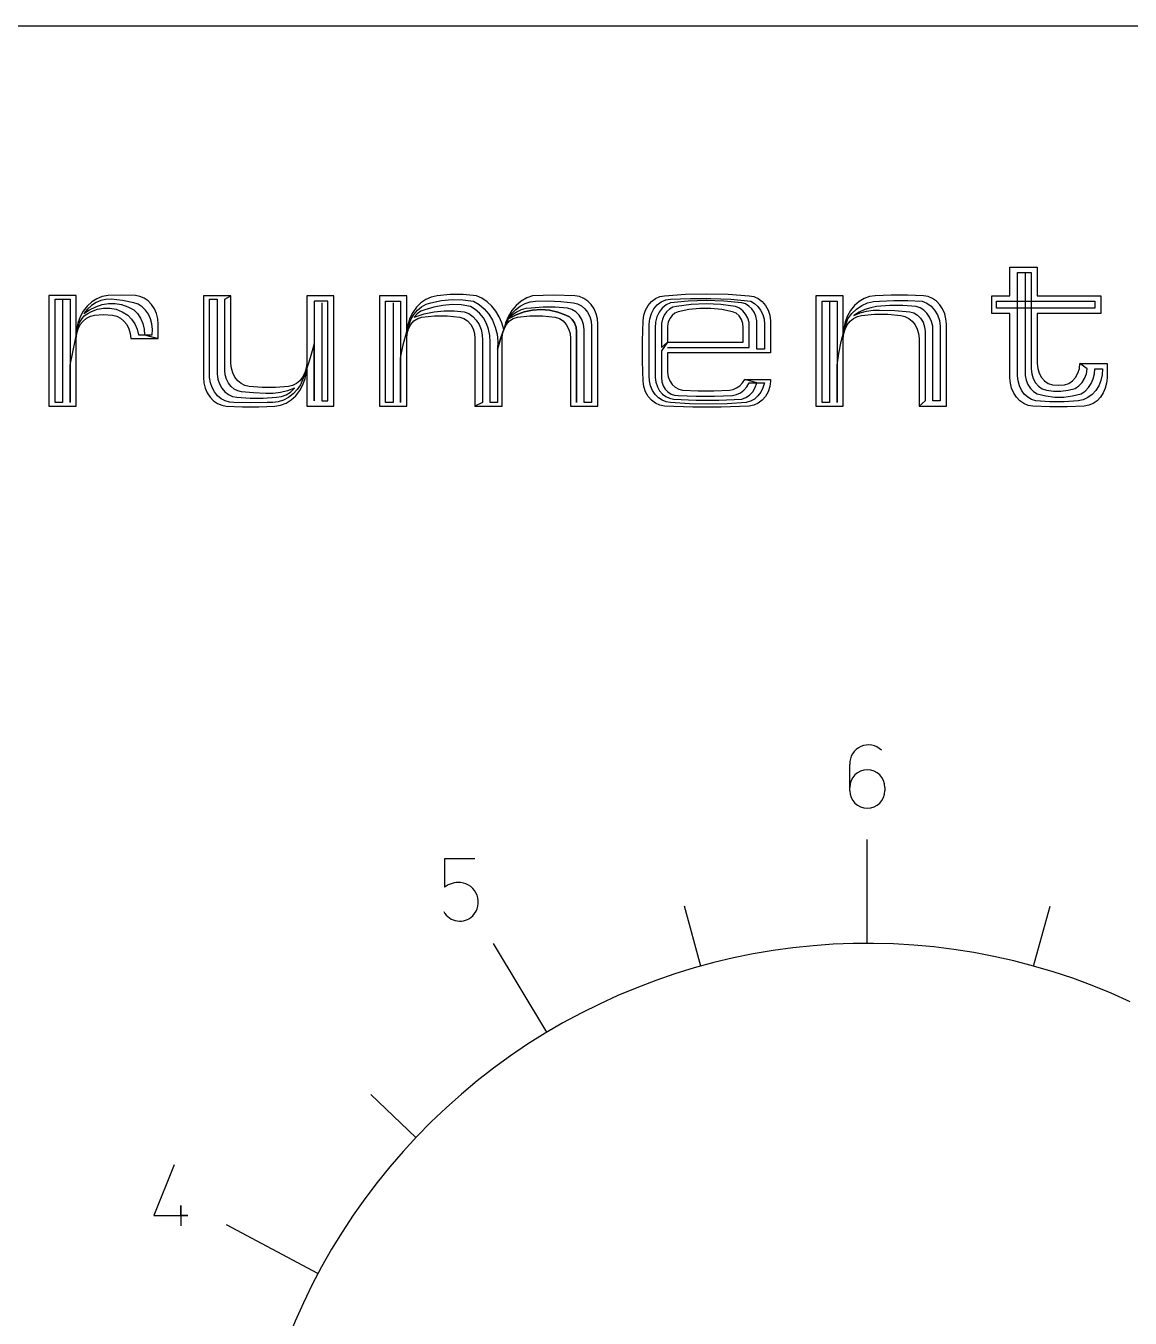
# Model space of a CAD drawing. Header units: millimetres. Extents: x 0 to 494, y 0 to 44.
# Drawn here: x 46.65 to 65.29, y 21.8 to 43.6 of the extents above; entities that cross this region are included whole.
import ezdxf

# ---------------------------------------------------------------- set-up
doc = ezdxf.new("R2010")
doc.units = ezdxf.units.MM
doc.layers.add('Contour', color=7, linetype='CONTINUOUS')
doc.layers.add('Engraving', color=7, linetype='CONTINUOUS')

msp = doc.modelspace()

# ---------------------------------------------------------------- linework, layer by layer
at = {"layer": 'Contour', "color": 7, "linetype": 'CONTINUOUS'}
msp.add_line((1.27, 43.6), (481.73, 43.6), dxfattribs=at)
at = {"layer": 'Engraving', "color": 7, "linetype": 'CONTINUOUS'}
for p, q in [((63.25907, 39.04602), (63.25907, 39.52654)), ((63.25907, 39.52654), (63.71965, 39.52654)), ((63.71965, 39.52654), (63.71965, 39.04602)), ((63.38701, 37.69455), (63.38701, 39.43645)), ((63.38701, 39.43645), (63.6173, 39.43645)), ((63.51495, 39.43645), (63.51495, 37.78465)), ((63.6173, 39.43645), (63.6173, 38.83579)), ((47.4998, 39.04902), (47.03922, 39.04902)), ((47.03922, 39.04902), (47.03922, 37.187)), ((47.4998, 38.35827), (47.4998, 39.04902)), ((47.94009, 39.03298), (47.84683, 38.99759)), ((48.03714, 39.04902), (47.94009, 39.03298)), ((48.26743, 39.05541), (48.03714, 39.04902)), ((48.49772, 39.04902), (48.26743, 39.05541)), ((48.5742, 39.03551), (48.49772, 39.04902)), ((48.64711, 39.00521), (48.5742, 39.03551)), ((50.10947, 39.04802), (49.64889, 39.04802)), ((49.64889, 39.04802), (49.64889, 37.66652)), ((50.00712, 38.98796), (50.10947, 39.04802)), ((50.10947, 37.90678), (50.10947, 39.04802)), ((51.84944, 39.04802), (51.38886, 39.04802)), ((51.38886, 39.04802), (51.38886, 37.90678)), ((51.84944, 37.186), (51.84944, 39.04802)), ((53.07699, 39.04702), (52.61641, 39.04702)), ((52.61641, 39.04702), (52.61641, 37.185)), ((53.07699, 38.44637), (53.07699, 39.04702)), ((53.49275, 39.02542), (53.40127, 38.98503)), ((53.58874, 39.04702), (53.49275, 39.02542)), ((53.81031, 39.06615), (53.58874, 39.04702)), ((54.03247, 39.06615), (53.81031, 39.06615)), ((54.25403, 39.04702), (54.03247, 39.06615)), ((54.34686, 39.00393), (54.25403, 39.04702)), ((55.20077, 39.04702), (55.10246, 39.00982)), ((55.559, 39.05695), (55.20077, 39.04702)), ((55.91723, 39.04702), (55.559, 39.05695)), ((55.99372, 39.03351), (55.91723, 39.04702)), ((56.06662, 39.00321), (55.99372, 39.03351)), ((57.27407, 38.9996), (57.34807, 39.03275)), ((57.34807, 39.03275), (57.42634, 39.04702)), ((57.42634, 39.04702), (57.78429, 39.07185)), ((57.78429, 39.07185), (58.1428, 39.08013)), ((58.1428, 39.08013), (58.5013, 39.07185)), ((58.5013, 39.07185), (58.85925, 39.04702)), ((58.85925, 39.04702), (58.93752, 39.03275)), ((58.93752, 39.03275), (59.01152, 38.9996)), ((60.44508, 39.04602), (59.9845, 39.04602)), ((59.9845, 39.04602), (59.9845, 37.184)), ((60.44508, 38.3853), (60.44508, 39.04602)), ((60.88786, 39.03154), (60.79674, 38.99851)), ((60.98243, 39.04602), (60.88786, 39.03154)), ((61.25532, 39.05611), (60.98243, 39.04602)), ((61.52835, 39.05611), (61.25532, 39.05611)), ((61.80124, 39.04602), (61.52835, 39.05611)), ((61.87772, 39.03251), (61.80124, 39.04602)), ((61.95063, 39.00221), (61.87772, 39.03251)), ((62.95202, 38.7457), (62.95202, 39.04602)), ((62.95202, 39.04602), (63.25907, 39.04602)), ((63.71965, 39.04602), (64.79434, 39.04602)), ((64.79434, 39.04602), (64.79434, 38.7457)), ((47.14157, 37.24707), (47.14157, 38.98896)), ((47.14157, 38.98896), (47.39745, 38.98896)), ((47.26951, 38.98896), (47.26951, 37.24707)), ((47.39745, 38.98896), (47.39745, 37.24707)), ((47.68259, 38.87356), (47.6165, 38.78861)), ((47.68805, 38.8223), (47.62774, 38.7487)), ((47.62774, 38.7487), (47.72542, 38.81127)), ((47.76013, 38.94392), (47.68259, 38.87356)), ((47.75731, 38.88411), (47.68805, 38.8223)), ((47.72542, 38.81127), (47.82815, 38.86151)), ((47.75567, 38.77873), (47.85685, 38.81917)), ((47.83385, 38.93267), (47.75731, 38.88411)), ((47.84683, 38.99759), (47.76013, 38.94392)), ((47.82815, 38.86151), (47.93479, 38.89886)), ((47.91585, 38.96682), (47.83385, 38.93267)), ((47.85685, 38.81917), (47.9623, 38.83961)), ((48.00135, 38.98573), (47.91585, 38.96682)), ((47.93479, 38.89886), (48.04445, 38.91602)), ((47.9623, 38.83961), (48.06918, 38.8395)), ((48.08832, 38.98896), (48.00135, 38.98573)), ((48.04445, 38.91602), (48.15508, 38.91541)), ((48.06918, 38.8395), (48.17459, 38.81885)), ((48.28123, 38.96779), (48.08832, 38.98896)), ((48.15508, 38.91541), (48.2646, 38.89705)), ((48.17459, 38.81885), (48.27571, 38.7782)), ((48.2646, 38.89705), (48.37095, 38.86127)), ((48.47213, 38.92889), (48.28123, 38.96779)), ((48.37095, 38.86127), (48.47213, 38.80876)), ((48.54418, 38.90249), (48.47213, 38.92889)), ((48.47213, 38.80876), (48.5352, 38.74485)), ((48.61062, 38.86047), (48.54418, 38.90249)), ((48.66903, 38.80437), (48.61062, 38.86047)), ((48.7138, 38.95922), (48.64711, 39.00521)), ((48.71728, 38.73625), (48.66903, 38.80437)), ((48.77183, 38.89921), (48.7138, 38.95922)), ((48.81911, 38.82737), (48.77183, 38.89921)), ((48.85392, 38.7463), (48.81911, 38.82737)), ((49.75124, 37.66652), (49.75124, 38.98796)), ((49.75124, 38.98796), (49.87918, 38.98796)), ((49.87918, 38.98796), (49.87918, 37.72659)), ((50.00712, 37.78665), (50.00712, 38.98796)), ((51.74709, 38.95792), (51.5168, 38.95792)), ((51.5168, 38.95792), (51.5168, 37.2761)), ((51.64474, 38.92789), (51.64474, 37.2761)), ((51.74709, 37.2761), (51.74709, 38.95792)), ((52.71876, 37.24507), (52.71876, 38.95692)), ((52.71876, 38.95692), (52.97464, 38.95692)), ((52.8467, 38.92689), (52.8467, 37.24507)), ((52.97464, 38.95692), (52.97464, 37.24507)), ((53.2422, 38.85311), (53.17922, 38.76539)), ((53.20137, 38.73723), (53.26049, 38.80659)), ((53.31694, 38.92704), (53.2422, 38.85311)), ((53.26049, 38.80659), (53.32921, 38.86243)), ((53.38404, 38.80676), (53.31638, 38.78477)), ((53.40127, 38.98503), (53.31694, 38.92704)), ((53.32921, 38.86243), (53.40533, 38.90297)), ((53.53396, 38.85491), (53.38404, 38.80676)), ((53.40533, 38.90297), (53.48639, 38.92689)), ((53.48639, 38.92689), (53.6638, 38.96414)), ((53.68722, 38.8852), (53.53396, 38.85491)), ((53.6638, 38.96414), (53.84341, 38.98164)), ((53.84231, 38.89733), (53.68722, 38.8852)), ((53.99764, 38.89119), (53.84231, 38.89733)), ((53.84341, 38.98164), (54.02363, 38.97922)), ((54.15168, 38.86683), (53.99764, 38.89119)), ((54.02363, 38.97922), (54.20285, 38.95692)), ((54.2343, 38.8174), (54.15168, 38.86683)), ((54.20285, 38.95692), (54.2992, 38.90026)), ((54.30836, 38.7519), (54.2343, 38.8174)), ((54.2992, 38.90026), (54.38642, 38.82597)), ((54.43341, 38.94552), (54.34686, 39.00393)), ((54.38642, 38.82597), (54.4622, 38.73603)), ((54.51183, 38.87301), (54.43341, 38.94552)), ((54.58049, 38.78795), (54.51183, 38.87301)), ((54.84836, 38.7398), (54.91558, 38.81171)), ((54.92675, 38.88376), (54.85371, 38.79803)), ((54.91558, 38.81171), (54.99144, 38.87061)), ((55.01036, 38.95494), (54.92675, 38.88376)), ((55.0076, 38.80944), (54.9288, 38.77244)), ((54.99144, 38.87061), (55.07412, 38.91509)), ((55.09045, 38.83108), (55.0076, 38.80944)), ((55.10246, 39.00982), (55.01036, 38.95494)), ((55.05914, 38.77582), (55.20038, 38.8054)), ((55.20038, 38.8054), (55.05914, 38.77582)), ((55.07412, 38.91509), (55.16166, 38.94409)), ((55.17519, 38.83679), (55.09045, 38.83108)), ((55.16166, 38.94409), (55.25195, 38.95692)), ((55.37965, 38.85697), (55.17519, 38.83679)), ((55.20038, 38.8054), (55.34365, 38.81425)), ((55.34365, 38.81425), (55.20038, 38.8054)), ((55.25195, 38.95692), (55.46558, 38.96268)), ((55.34365, 38.81425), (55.48675, 38.80224)), ((55.48675, 38.80224), (55.34365, 38.81425)), ((55.58483, 38.85697), (55.37965, 38.85697)), ((55.46558, 38.96268), (55.67909, 38.95266)), ((55.78929, 38.83679), (55.58483, 38.85697)), ((55.67909, 38.95266), (55.89164, 38.92689)), ((55.86259, 38.81591), (55.78929, 38.83679)), ((55.92968, 38.77548), (55.86259, 38.81591)), ((55.89164, 38.92689), (55.96069, 38.90996)), ((55.96069, 38.90996), (56.02532, 38.87678)), ((56.02532, 38.87678), (56.08277, 38.82875)), ((56.13331, 38.95722), (56.06662, 39.00321)), ((56.08277, 38.82875), (56.13062, 38.76792)), ((56.19134, 38.89721), (56.13331, 38.95722)), ((56.23862, 38.82537), (56.19134, 38.89721)), ((56.27343, 38.7443), (56.23862, 38.82537)), ((57.08027, 38.71843), (57.10851, 38.80529)), ((57.10851, 38.80529), (57.15159, 38.88331)), ((57.15159, 38.88331), (57.20759, 38.94904)), ((57.20677, 38.74831), (57.24951, 38.82774)), ((57.20759, 38.94904), (57.27407, 38.9996)), ((57.24951, 38.82774), (57.30611, 38.89418)), ((57.30611, 38.89418), (57.37378, 38.94434)), ((57.38922, 38.84016), (57.33587, 38.77105)), ((57.37378, 38.94434), (57.44921, 38.97579)), ((57.45465, 38.89305), (57.38922, 38.84016)), ((57.44921, 38.97579), (57.52869, 38.98696)), ((57.52869, 38.92689), (57.45465, 38.89305)), ((57.51114, 38.82155), (57.46069, 38.77652)), ((57.5689, 38.85217), (57.51114, 38.82155)), ((57.52869, 38.98696), (57.86784, 39.00295)), ((57.82889, 38.95606), (57.52869, 38.92689)), ((57.63104, 38.86683), (57.5689, 38.85217)), ((57.8799, 38.89794), (57.63104, 38.86683)), ((57.83943, 38.81481), (57.65663, 38.77673)), ((58.13, 38.96579), (57.82889, 38.95606)), ((58.02438, 38.83393), (57.83943, 38.81481)), ((57.86784, 39.00295), (58.20727, 39.00327)), ((58.13, 38.90833), (57.8799, 38.89794)), ((58.21004, 38.83393), (58.02438, 38.83393)), ((58.43111, 38.95606), (58.13, 38.96579)), ((58.38011, 38.89794), (58.13, 38.90833)), ((58.20727, 39.00327), (58.54644, 38.98792)), ((58.39498, 38.81481), (58.21004, 38.83393)), ((58.62896, 38.86683), (58.38011, 38.89794)), ((58.57779, 38.77673), (58.39498, 38.81481)), ((58.73131, 38.92689), (58.43111, 38.95606)), ((58.54644, 38.98792), (58.88484, 38.95692)), ((58.69161, 38.83656), (58.62896, 38.86683)), ((58.74799, 38.79246), (58.69161, 38.83656)), ((58.79375, 38.90794), (58.73131, 38.92689)), ((58.85137, 38.87392), (58.79375, 38.90794)), ((58.90156, 38.82639), (58.85137, 38.87392)), ((58.88484, 38.95692), (58.94861, 38.91903)), ((58.94206, 38.76748), (58.90156, 38.82639)), ((58.94861, 38.91903), (59.00475, 38.86711)), ((59.00475, 38.86711), (59.05106, 38.80321)), ((59.01152, 38.9996), (59.078, 38.94904)), ((59.078, 38.94904), (59.134, 38.88331)), ((59.134, 38.88331), (59.17708, 38.80529)), ((59.17708, 38.80529), (59.20532, 38.71843)), ((60.08686, 37.24407), (60.08686, 38.95592)), ((60.08686, 38.95592), (60.34273, 38.95592)), ((60.21479, 38.95592), (60.21479, 37.24407)), ((60.34273, 38.95592), (60.34273, 37.24407)), ((60.63512, 38.88114), (60.56927, 38.80017)), ((60.59032, 38.74588), (60.67014, 38.82224)), ((60.71167, 38.94789), (60.63512, 38.88114)), ((60.67014, 38.82224), (60.75929, 38.88273)), ((60.79674, 38.99851), (60.71167, 38.94789)), ((60.80956, 38.8138), (60.71475, 38.77029)), ((60.75929, 38.88273), (60.8555, 38.92583)), ((60.90766, 38.84576), (60.80956, 38.8138)), ((60.8555, 38.92583), (60.95632, 38.95044)), ((61.00802, 38.86583), (60.90766, 38.84576)), ((60.94821, 38.80141), (61.05919, 38.80576)), ((60.95632, 38.95044), (61.05919, 38.95592)), ((61.22963, 38.88222), (61.00802, 38.86583)), ((61.05919, 38.95592), (61.29794, 38.96769)), ((61.05919, 38.80576), (61.31537, 38.79784)), ((61.45168, 38.88222), (61.22963, 38.88222)), ((61.29794, 38.96769), (61.5369, 38.96769)), ((61.6733, 38.86583), (61.45168, 38.88222)), ((61.5369, 38.96769), (61.77565, 38.95592)), ((61.74114, 38.8432), (61.6733, 38.86583)), ((61.80368, 38.80496), (61.74114, 38.8432)), ((61.77565, 38.95592), (61.85464, 38.92295)), ((61.85836, 38.75267), (61.80368, 38.80496)), ((61.85464, 38.92295), (61.92612, 38.87152)), ((61.92612, 38.87152), (61.987, 38.80387)), ((62.01731, 38.95622), (61.95063, 39.00221)), ((62.07535, 38.89621), (62.01731, 38.95622)), ((62.12263, 38.82437), (62.07535, 38.89621)), ((62.15743, 38.7433), (62.12263, 38.82437)), ((63.02878, 38.83579), (63.02878, 38.95592)), ((63.02878, 38.95592), (64.69199, 38.95592)), ((63.6173, 38.83579), (63.02878, 38.83579)), ((64.69199, 38.83579), (63.6173, 38.83579)), ((63.6173, 38.83579), (63.6173, 37.81468)), ((64.69199, 38.95592), (64.69199, 38.83579)), ((47.56384, 38.69159), (47.52617, 38.58539)), ((47.55049, 38.5825), (47.58782, 38.64908)), ((47.6165, 38.78861), (47.56384, 38.69159)), ((47.56788, 38.55969), (47.61572, 38.62052)), ((47.58782, 38.64908), (47.63584, 38.70545)), ((47.61572, 38.62052), (47.67318, 38.66855)), ((47.63584, 38.70545), (47.69257, 38.74926)), ((47.67318, 38.66855), (47.7378, 38.70174)), ((47.69257, 38.74926), (47.75567, 38.77873)), ((47.7378, 38.70174), (47.80685, 38.71866)), ((47.80685, 38.71866), (47.96038, 38.7286)), ((47.96038, 38.7286), (48.1139, 38.71866)), ((48.1139, 38.71866), (48.18295, 38.70174)), ((48.18295, 38.70174), (48.24758, 38.66855)), ((48.24758, 38.66855), (48.30503, 38.62052)), ((48.27571, 38.7782), (48.36978, 38.71866)), ((48.30503, 38.62052), (48.35287, 38.55969)), ((48.36978, 38.71866), (48.43441, 38.65313)), ((48.43441, 38.65313), (48.48704, 38.57418)), ((48.5352, 38.74485), (48.58635, 38.66767)), ((48.58635, 38.66767), (48.62361, 38.58021)), ((48.7536, 38.6586), (48.71728, 38.73625)), ((48.77577, 38.57076), (48.7536, 38.6586)), ((48.87498, 38.65895), (48.85392, 38.7463)), ((48.88154, 38.5685), (48.87498, 38.65895)), ((53.07836, 38.4425), (53.15375, 38.6566)), ((53.1298, 38.66641), (53.0954, 38.55903)), ((53.17922, 38.76539), (53.1298, 38.66641)), ((53.1469, 38.56319), (53.19975, 38.62163)), ((53.15375, 38.6566), (53.20137, 38.73723)), ((53.19975, 38.62163), (53.26296, 38.66359)), ((53.25542, 38.74389), (53.20493, 38.68663)), ((53.20493, 38.68663), (53.36979, 38.73942)), ((53.31638, 38.78477), (53.25542, 38.74389)), ((53.26296, 38.66359), (53.33287, 38.68663)), ((53.33287, 38.68663), (53.54585, 38.70765)), ((53.36979, 38.73942), (53.53797, 38.77503)), ((53.53797, 38.77503), (53.70816, 38.79319)), ((53.54585, 38.70765), (53.75958, 38.70765)), ((53.70816, 38.79319), (53.87905, 38.79376)), ((53.75958, 38.70765), (53.97256, 38.68663)), ((53.87905, 38.79376), (54.04932, 38.77673)), ((53.97256, 38.68663), (54.04247, 38.66359)), ((54.04247, 38.66359), (54.10567, 38.62163)), ((54.04932, 38.77673), (54.12367, 38.74551)), ((54.10567, 38.62163), (54.15853, 38.56319)), ((54.12367, 38.74551), (54.19147, 38.69802)), ((54.19147, 38.69802), (54.25016, 38.63603)), ((54.25016, 38.63603), (54.29753, 38.56189)), ((54.37162, 38.67232), (54.30836, 38.7519)), ((54.42216, 38.58106), (54.37162, 38.67232)), ((54.4622, 38.73603), (54.52451, 38.63283)), ((54.52451, 38.63283), (54.57171, 38.51912)), ((54.63794, 38.69212), (54.58049, 38.78795)), ((54.68296, 38.58753), (54.63794, 38.69212)), ((54.71461, 38.4764), (54.68296, 38.58753)), ((54.7463, 38.59179), (54.71461, 38.4764)), ((54.71956, 38.4925), (54.79137, 38.6566)), ((54.79137, 38.6566), (54.71956, 38.4925)), ((54.79306, 38.6999), (54.7463, 38.59179)), ((54.75893, 38.56319), (54.81178, 38.62163)), ((54.79137, 38.6566), (54.84836, 38.7398)), ((54.79137, 38.6566), (54.9221, 38.72597)), ((54.9221, 38.72597), (54.79137, 38.6566)), ((54.85609, 38.72105), (54.79137, 38.6566)), ((54.85371, 38.79803), (54.79306, 38.6999)), ((54.81178, 38.62163), (54.87499, 38.66359)), ((54.9288, 38.77244), (54.85609, 38.72105)), ((54.87499, 38.66359), (54.9449, 38.68663)), ((54.9221, 38.72597), (55.05914, 38.77582)), ((55.05914, 38.77582), (54.9221, 38.72597)), ((54.9449, 38.68663), (55.15788, 38.70765)), ((55.15788, 38.70765), (55.37161, 38.70765)), ((55.37161, 38.70765), (55.58459, 38.68663)), ((55.48675, 38.80224), (55.62749, 38.76954)), ((55.62749, 38.76954), (55.48675, 38.80224)), ((55.58459, 38.68663), (55.6545, 38.66359)), ((55.62749, 38.76954), (55.76371, 38.71666)), ((55.76371, 38.71666), (55.62749, 38.76954)), ((55.6545, 38.66359), (55.7177, 38.62163)), ((55.7177, 38.62163), (55.77056, 38.56319)), ((55.76371, 38.71666), (55.82205, 38.68962)), ((55.82205, 38.68962), (55.76371, 38.71666)), ((55.82205, 38.68962), (55.87225, 38.64548)), ((55.87225, 38.64548), (55.82205, 38.68962)), ((55.87225, 38.64548), (55.91076, 38.58737)), ((55.91076, 38.58737), (55.87225, 38.64548)), ((55.91076, 38.58737), (55.93485, 38.51939)), ((55.93485, 38.51939), (55.91076, 38.58737)), ((55.98684, 38.71773), (55.92968, 38.77548)), ((56.0309, 38.64588), (55.98684, 38.71773)), ((56.0594, 38.56392), (56.0309, 38.64588)), ((56.13062, 38.76792), (56.16682, 38.69686)), ((56.16682, 38.69686), (56.18984, 38.6186)), ((56.18984, 38.6186), (56.1987, 38.53647)), ((56.29449, 38.65695), (56.27343, 38.7443)), ((56.30105, 38.5665), (56.29449, 38.65695)), ((57.05898, 38.28625), (57.06811, 38.62657)), ((57.06811, 38.62657), (57.08027, 38.71843)), ((57.17046, 38.5665), (57.17998, 38.65978)), ((57.17998, 38.65978), (57.20677, 38.74831)), ((57.27607, 38.59961), (57.27281, 38.50643)), ((57.29748, 38.68941), (57.27607, 38.59961)), ((57.33587, 38.77105), (57.29748, 38.68941)), ((57.39148, 38.65302), (57.37624, 38.58081)), ((57.42012, 38.71938), (57.39148, 38.65302)), ((57.46069, 38.77652), (57.42012, 38.71938)), ((57.49254, 38.60137), (57.47751, 38.53647)), ((57.51961, 38.66066), (57.49254, 38.60137)), ((57.55734, 38.71127), (57.51961, 38.66066)), ((57.60381, 38.75064), (57.55734, 38.71127)), ((57.65663, 38.77673), (57.60381, 38.75064)), ((58.63657, 38.75037), (58.57779, 38.77673)), ((58.68714, 38.70643), (58.63657, 38.75037)), ((58.72577, 38.64813), (58.68714, 38.70643)), ((58.74961, 38.57979), (58.72577, 38.64813)), ((58.79589, 38.73623), (58.74799, 38.79246)), ((58.83347, 38.67006), (58.79589, 38.73623)), ((58.85925, 38.59653), (58.83347, 38.67006)), ((58.85925, 38.17608), (58.85925, 38.59653)), ((58.97104, 38.69985), (58.94206, 38.76748)), ((58.98719, 38.62657), (58.97104, 38.69985)), ((58.98719, 38.14604), (58.98719, 38.62657)), ((59.05106, 38.80321), (59.08572, 38.72985)), ((59.08572, 38.72985), (59.10736, 38.64989)), ((59.10736, 38.64989), (59.11513, 38.5665)), ((59.20532, 38.71843), (59.21748, 38.62657)), ((59.21748, 38.62657), (59.21748, 38.08598)), ((60.47689, 38.60523), (60.45302, 38.49685)), ((60.45951, 38.46646), (60.52185, 38.6556)), ((60.51601, 38.70731), (60.47689, 38.60523)), ((60.51317, 38.55669), (60.56101, 38.61752)), ((60.56927, 38.80017), (60.51601, 38.70731)), ((60.52185, 38.6556), (60.59032, 38.74588)), ((60.56101, 38.61752), (60.61847, 38.66555)), ((60.61847, 38.66555), (60.68309, 38.69874)), ((60.71475, 38.77029), (60.6242, 38.71566)), ((60.6242, 38.71566), (60.72975, 38.75616)), ((60.68309, 38.69874), (60.75214, 38.71566)), ((60.72975, 38.75616), (60.83807, 38.78483)), ((60.75214, 38.71566), (60.9737, 38.73479)), ((60.83807, 38.78483), (60.94821, 38.80141)), ((60.9737, 38.73479), (61.19586, 38.73479)), ((61.19586, 38.73479), (61.41742, 38.71566)), ((61.31537, 38.79784), (61.57095, 38.77573)), ((61.41742, 38.71566), (61.48647, 38.69874)), ((61.48647, 38.69874), (61.55109, 38.66555)), ((61.55109, 38.66555), (61.60855, 38.61752)), ((61.57095, 38.77573), (61.63781, 38.75634)), ((61.60855, 38.61752), (61.65639, 38.55669)), ((61.63781, 38.75634), (61.69895, 38.71911)), ((61.69895, 38.71911), (61.75097, 38.66612)), ((61.75097, 38.66612), (61.79097, 38.60031)), ((61.79097, 38.60031), (61.81673, 38.52534)), ((61.9029, 38.6885), (61.85836, 38.75267)), ((61.93549, 38.61509), (61.9029, 38.6885)), ((61.95476, 38.53547), (61.93549, 38.61509)), ((61.987, 38.80387), (62.03465, 38.72291)), ((62.03465, 38.72291), (62.06702, 38.63213)), ((62.06702, 38.63213), (62.0827, 38.53547)), ((62.1785, 38.65595), (62.15743, 38.7433)), ((62.18505, 38.5655), (62.1785, 38.65595)), ((63.25907, 38.7457), (62.95202, 38.7457)), ((63.25907, 37.66452), (63.25907, 38.7457)), ((64.79434, 38.7457), (63.71965, 38.7457)), ((63.71965, 38.7457), (63.71965, 37.90478)), ((47.39745, 37.87775), (47.52538, 38.50843)), ((47.50461, 38.47317), (47.4998, 38.35827)), ((47.4998, 38.32824), (47.50866, 38.41037)), ((47.52617, 38.58539), (47.50461, 38.47317)), ((47.50866, 38.41037), (47.53168, 38.48863)), ((47.52538, 38.50843), (47.55049, 38.5825)), ((47.53168, 38.48863), (47.56788, 38.55969)), ((48.35287, 38.55969), (48.38908, 38.48863)), ((48.38908, 38.48863), (48.4121, 38.41037)), ((48.4121, 38.41037), (48.42096, 38.32824)), ((48.48704, 38.57418), (48.52569, 38.48478)), ((48.52569, 38.48478), (48.5489, 38.3883)), ((48.5489, 38.3883), (48.77919, 38.3883)), ((48.62361, 38.58021), (48.64553, 38.48586)), ((48.64553, 38.48586), (48.65125, 38.3883)), ((48.65125, 38.3883), (48.88154, 38.32824)), ((48.78439, 38.47971), (48.77577, 38.57076)), ((48.77919, 38.3883), (48.78439, 38.47971)), ((48.88154, 38.32824), (48.88154, 38.5685)), ((53.01851, 38.22175), (53.07836, 38.4425)), ((53.0954, 38.55903), (53.07699, 38.44637)), ((53.07699, 38.32624), (53.08369, 38.4111)), ((53.08369, 38.4111), (53.10746, 38.49164)), ((53.10746, 38.49164), (53.1469, 38.56319)), ((54.15853, 38.56319), (54.19797, 38.49164)), ((54.19797, 38.49164), (54.22173, 38.4111)), ((54.22173, 38.4111), (54.22844, 38.32624)), ((54.29753, 38.56189), (54.3318, 38.4784)), ((54.3318, 38.4784), (54.35166, 38.38871)), ((54.35166, 38.38871), (54.35638, 38.29621)), ((54.45845, 38.4809), (54.42216, 38.58106)), ((54.47938, 38.37486), (54.45845, 38.4809)), ((54.48432, 38.26617), (54.47938, 38.37486)), ((54.57171, 38.51912), (54.60254, 38.39792)), ((54.60254, 38.39792), (54.61617, 38.27245)), ((54.65971, 38.32191), (54.71956, 38.4925)), ((54.71956, 38.4925), (54.65971, 38.32191)), ((54.68902, 38.32624), (54.69572, 38.4111)), ((54.69572, 38.4111), (54.71949, 38.49164)), ((54.71949, 38.49164), (54.75893, 38.56319)), ((55.77056, 38.56319), (55.81, 38.49164)), ((55.81, 38.49164), (55.83376, 38.4111)), ((55.83376, 38.4111), (55.84047, 38.32624)), ((55.93485, 38.51939), (55.94282, 38.44637)), ((55.94282, 38.44637), (55.93485, 38.51939)), ((55.94282, 38.44637), (55.94282, 37.24507)), ((55.94282, 37.24507), (55.94282, 38.44637)), ((56.07076, 38.4764), (56.0594, 38.56392)), ((56.07076, 37.24507), (56.07076, 38.4764)), ((56.1987, 38.53647), (56.1987, 37.24507)), ((56.30105, 37.185), (56.30105, 38.5665)), ((57.17046, 37.69555), (57.17046, 38.5665)), ((57.27281, 38.50643), (57.27281, 37.66552)), ((57.37624, 38.58081), (57.37516, 38.50643)), ((57.37516, 38.50643), (57.37516, 38.17608)), ((57.47751, 38.53647), (57.47751, 38.26617)), ((58.7569, 38.50643), (58.74961, 38.57979)), ((58.7569, 38.26617), (58.7569, 38.50643)), ((59.11513, 38.5665), (59.11513, 38.14604)), ((60.40872, 38.27262), (60.45951, 38.46646)), ((60.45302, 38.49685), (60.44508, 38.3853)), ((60.44508, 38.32524), (60.45395, 38.40737)), ((60.45395, 38.40737), (60.47697, 38.48563)), ((60.47697, 38.48563), (60.51317, 38.55669)), ((61.65639, 38.55669), (61.69259, 38.48563)), ((61.69259, 38.48563), (61.71561, 38.40737)), ((61.71561, 38.40737), (61.72447, 38.32524)), ((61.81673, 38.52534), (61.82683, 38.44537)), ((61.82683, 38.44537), (61.82683, 37.2741)), ((61.95476, 37.2741), (61.95476, 38.53547)), ((62.0827, 38.53547), (62.0827, 37.2741)), ((62.18505, 37.184), (62.18505, 38.5655)), ((47.4998, 37.187), (47.4998, 38.32824)), ((48.42096, 38.32824), (48.88154, 38.32824)), ((51.5168, 38.23714), (51.45037, 38.00227)), ((51.5168, 37.2761), (51.5168, 38.23714)), ((52.97464, 37.99588), (53.01851, 38.22175)), ((53.07699, 37.185), (53.07699, 38.32624)), ((54.22844, 38.32624), (54.22844, 37.185)), ((54.35638, 38.29621), (54.35638, 37.24507)), ((54.48432, 37.24507), (54.48432, 38.26617)), ((54.61226, 38.14604), (54.65971, 38.32191)), ((54.65971, 38.32191), (54.61226, 38.14604)), ((54.61617, 38.27245), (54.61226, 38.14604)), ((54.68902, 37.185), (54.68902, 38.32624)), ((55.84047, 38.32624), (55.84047, 37.185)), ((57.05898, 37.94577), (57.05898, 38.28625)), ((57.37516, 38.17608), (57.47751, 38.26617)), ((57.47751, 38.26617), (57.37516, 38.11601)), ((57.47751, 38.26617), (58.7569, 38.26617)), ((57.47751, 38.17608), (58.85925, 38.17608)), ((60.36973, 38.07506), (60.40872, 38.27262)), ((60.44508, 37.184), (60.44508, 38.32524)), ((61.72447, 38.32524), (61.72447, 37.184)), ((51.45037, 38.00227), (51.37354, 37.77181)), ((52.97464, 37.24507), (52.97464, 37.99588)), ((54.61226, 38.14604), (54.61226, 37.24507)), ((57.06811, 37.60546), (57.05898, 37.94577)), ((57.37516, 38.11601), (57.37516, 37.66552)), ((59.21748, 38.08598), (57.47751, 38.08598)), ((57.47751, 38.08598), (57.47751, 37.75562)), ((59.11513, 38.14604), (58.98719, 38.14604)), ((60.34273, 37.87475), (60.36973, 38.07506)), ((47.39745, 37.24707), (47.39745, 37.87775)), ((49.87918, 37.72659), (49.89048, 37.64128)), ((50.01432, 37.71068), (50.00712, 37.78665)), ((50.11833, 37.82465), (50.10947, 37.90678)), ((50.14135, 37.74639), (50.11833, 37.82465)), ((50.17756, 37.67533), (50.14135, 37.74639)), ((51.37354, 37.77181), (51.28651, 37.54639)), ((51.35698, 37.74639), (51.32078, 37.67533)), ((51.38, 37.82465), (51.35698, 37.74639)), ((51.36249, 37.64963), (51.38405, 37.76185)), ((51.38886, 37.90678), (51.38, 37.82465)), ((51.38405, 37.76185), (51.38886, 37.87675)), ((51.38886, 37.87675), (51.38886, 37.186)), ((57.47751, 37.75562), (57.49019, 37.68017)), ((60.34273, 37.24407), (60.34273, 37.87475)), ((63.51495, 37.78465), (63.51466, 37.70244)), ((63.6173, 37.81468), (63.62562, 37.73058)), ((63.62562, 37.73058), (63.65017, 37.65097)), ((63.71965, 37.90478), (63.72636, 37.81992)), ((63.72636, 37.81992), (63.75012, 37.73939)), ((63.75012, 37.73939), (63.78957, 37.66783)), ((64.3662, 37.66783), (64.40564, 37.73939)), ((64.40564, 37.73939), (64.42941, 37.81992)), ((64.42941, 37.81992), (64.43611, 37.90478)), ((64.56405, 37.81468), (64.43611, 37.90478)), ((64.43611, 37.90478), (64.89669, 37.90478)), ((64.51923, 37.65319), (64.54887, 37.73117)), ((64.54887, 37.73117), (64.56405, 37.81468)), ((64.66202, 37.64386), (64.68373, 37.72765)), ((64.68373, 37.72765), (64.69199, 37.81468)), ((64.69199, 37.81468), (64.81993, 37.81468)), ((64.81399, 37.7156), (64.79241, 37.61954)), ((64.81993, 37.81468), (64.81399, 37.7156)), ((64.89669, 37.90478), (64.89669, 37.66452)), ((49.64889, 37.66652), (49.65545, 37.57607)), ((49.65545, 37.57607), (49.67651, 37.48872)), ((49.76494, 37.58), (49.75124, 37.66652)), ((49.79238, 37.49811), (49.76494, 37.58)), ((49.83256, 37.42381), (49.79238, 37.49811)), ((49.89048, 37.64128), (49.9167, 37.56063)), ((49.9167, 37.56063), (49.9567, 37.48819)), ((50.03487, 37.63815), (50.01432, 37.71068)), ((50.06788, 37.57226), (50.03487, 37.63815)), ((50.11189, 37.51591), (50.06788, 37.57226)), ((50.16495, 37.4716), (50.11189, 37.51591)), ((50.2254, 37.6145), (50.17756, 37.67533)), ((50.28285, 37.56647), (50.2254, 37.6145)), ((50.34748, 37.53329), (50.28285, 37.56647)), ((50.41653, 37.51636), (50.34748, 37.53329)), ((50.63809, 37.49723), (50.41653, 37.51636)), ((50.86025, 37.49723), (50.63809, 37.49723)), ((51.08181, 37.51636), (50.86025, 37.49723)), ((51.15086, 37.53329), (51.08181, 37.51636)), ((51.21548, 37.56647), (51.15086, 37.53329)), ((51.27294, 37.6145), (51.21548, 37.56647)), ((51.28651, 37.54639), (51.22728, 37.46314)), ((51.27215, 37.44641), (51.32482, 37.54343)), ((51.32078, 37.67533), (51.27294, 37.6145)), ((51.32482, 37.54343), (51.36249, 37.64963)), ((57.08027, 37.51359), (57.06811, 37.60546)), ((57.10851, 37.42673), (57.08027, 37.51359)), ((57.17476, 37.61016), (57.17046, 37.69555)), ((57.19327, 37.52743), (57.17476, 37.61016)), ((57.22526, 37.45057), (57.19327, 37.52743)), ((57.27281, 37.66552), (57.28324, 37.58678)), ((57.28324, 37.58678), (57.30744, 37.51233)), ((57.30744, 37.51233), (57.34436, 37.44546)), ((57.37516, 37.66552), (57.38449, 37.59558)), ((57.38449, 37.59558), (57.40693, 37.52986)), ((57.40693, 37.52986), (57.44133, 37.47172)), ((57.49019, 37.68017), (57.51756, 37.61029)), ((57.51756, 37.61029), (57.5581, 37.54988)), ((57.5581, 37.54988), (57.60957, 37.50229)), ((57.60957, 37.50229), (57.66911, 37.47017)), ((58.64597, 37.49153), (58.69908, 37.52893)), ((58.69908, 37.52893), (58.74514, 37.57751)), ((58.74514, 37.57751), (58.78249, 37.63549)), ((58.76796, 37.45464), (58.81839, 37.51005)), ((58.98719, 37.57542), (58.78249, 37.63549)), ((58.78249, 37.63549), (59.21748, 37.63549)), ((58.81839, 37.51005), (58.85925, 37.57542)), ((58.85925, 37.57542), (59.11513, 37.57542)), ((58.91744, 37.42785), (58.95929, 37.4971)), ((58.95929, 37.4971), (58.98719, 37.57542)), ((59.11513, 37.57542), (59.09036, 37.49435)), ((59.20532, 37.51359), (59.17708, 37.42673)), ((59.21748, 37.60546), (59.20532, 37.51359)), ((59.21748, 37.63549), (59.21748, 37.60546)), ((63.26563, 37.57407), (63.25907, 37.66452)), ((63.2867, 37.48672), (63.26563, 37.57407)), ((63.39524, 37.60938), (63.38701, 37.69455)), ((63.41762, 37.52779), (63.39524, 37.60938)), ((63.45328, 37.45298), (63.41762, 37.52779)), ((63.51466, 37.70244), (63.52982, 37.62218)), ((63.52982, 37.62218), (63.55968, 37.54782)), ((63.55968, 37.54782), (63.60278, 37.48302)), ((63.65017, 37.65097), (63.68963, 37.5801)), ((63.68963, 37.5801), (63.74191, 37.52176)), ((63.74191, 37.52176), (63.8042, 37.47906)), ((63.78957, 37.66783), (63.84242, 37.60939)), ((63.84242, 37.60939), (63.90562, 37.56744)), ((63.90562, 37.56744), (63.97553, 37.54439)), ((63.97553, 37.54439), (64.07788, 37.53682)), ((64.07788, 37.53682), (64.18023, 37.54439)), ((64.18023, 37.54439), (64.25014, 37.56744)), ((64.25014, 37.56744), (64.31335, 37.60939)), ((64.31335, 37.60939), (64.3662, 37.66783)), ((64.35935, 37.48433), (64.42236, 37.52701)), ((64.42236, 37.52701), (64.47644, 37.58413)), ((64.47644, 37.58413), (64.51923, 37.65319)), ((64.52573, 37.43919), (64.58167, 37.49715)), ((64.58167, 37.49715), (64.62762, 37.56615)), ((64.62762, 37.56615), (64.66202, 37.64386)), ((64.75595, 37.5299), (64.70589, 37.4498)), ((64.79241, 37.61954), (64.75595, 37.5299)), ((64.88924, 37.57448), (64.86762, 37.48766)), ((64.89669, 37.66452), (64.88924, 37.57448)), ((49.67651, 37.48872), (49.71132, 37.40765)), ((49.71132, 37.40765), (49.7586, 37.33581)), ((49.7586, 37.33581), (49.81663, 37.2758)), ((49.88402, 37.35981), (49.83256, 37.42381)), ((49.94489, 37.30844), (49.88402, 37.35981)), ((50.01297, 37.27156), (49.94489, 37.30844)), ((49.9567, 37.48819), (50.00871, 37.42714)), ((50.00871, 37.42714), (50.07043, 37.3802)), ((50.07043, 37.3802), (50.13915, 37.34942)), ((50.13915, 37.34942), (50.21182, 37.33616)), ((50.22473, 37.44127), (50.16495, 37.4716)), ((50.21182, 37.33616), (50.43339, 37.31704)), ((50.28859, 37.42626), (50.22473, 37.44127)), ((50.49309, 37.40746), (50.28859, 37.42626)), ((50.43339, 37.31704), (50.65555, 37.31704)), ((50.69799, 37.39623), (50.49309, 37.40746)), ((50.65555, 37.31704), (50.87711, 37.33616)), ((50.82171, 37.39845), (50.69799, 37.39623)), ((50.9447, 37.41432), (50.82171, 37.39845)), ((50.87711, 37.33616), (50.96181, 37.34646)), ((50.99652, 37.28719), (50.90763, 37.25751)), ((51.06588, 37.4437), (50.9447, 37.41432)), ((50.96181, 37.34646), (51.04323, 37.37577)), ((51.08065, 37.33207), (50.99652, 37.28719)), ((51.04183, 37.23743), (51.12852, 37.2911)), ((51.04323, 37.37577), (51.11828, 37.42299)), ((51.18416, 37.48633), (51.06588, 37.4437)), ((51.15814, 37.39116), (51.08065, 37.33207)), ((51.11828, 37.42299), (51.18416, 37.48633)), ((51.12852, 37.2911), (51.20607, 37.36146)), ((51.22728, 37.46314), (51.15814, 37.39116)), ((51.20607, 37.36146), (51.27215, 37.44641)), ((57.15159, 37.34872), (57.10851, 37.42673)), ((57.20759, 37.28298), (57.15159, 37.34872)), ((57.27407, 37.23242), (57.20759, 37.28298)), ((57.26949, 37.38258), (57.22526, 37.45057)), ((57.32423, 37.32611), (57.26949, 37.38258)), ((57.38735, 37.28335), (57.32423, 37.32611)), ((57.34436, 37.44546), (57.39237, 37.38911)), ((57.4564, 37.25598), (57.38735, 37.28335)), ((57.39237, 37.38911), (57.44935, 37.34578)), ((57.44133, 37.47172), (57.48597, 37.4241)), ((57.44935, 37.34578), (57.51278, 37.31737)), ((57.48597, 37.4241), (57.53855, 37.38942)), ((57.51278, 37.31737), (57.57986, 37.30513)), ((57.53855, 37.38942), (57.59642, 37.36945)), ((57.57986, 37.30513), (57.96357, 37.28621)), ((57.59642, 37.36945), (57.65663, 37.3652)), ((57.65663, 37.3652), (57.96363, 37.35384)), ((57.66911, 37.47017), (57.73339, 37.45529)), ((57.73339, 37.45529), (57.99772, 37.44226)), ((57.96357, 37.28621), (58.34761, 37.28621)), ((57.96363, 37.35384), (58.27079, 37.35384)), ((57.99772, 37.44226), (58.26228, 37.44226)), ((58.26228, 37.44226), (58.52661, 37.45529)), ((58.27079, 37.35384), (58.57779, 37.3652)), ((58.34761, 37.28621), (58.73131, 37.30513)), ((58.52661, 37.45529), (58.58778, 37.46668)), ((58.57779, 37.3652), (58.64555, 37.38095)), ((58.58778, 37.46668), (58.64597, 37.49153)), ((58.64555, 37.38095), (58.70967, 37.41111)), ((58.70967, 37.41111), (58.76796, 37.45464)), ((58.73131, 37.30513), (58.80061, 37.32948)), ((58.80061, 37.32948), (58.86367, 37.37106)), ((58.86367, 37.37106), (58.91744, 37.42785)), ((58.94508, 37.30455), (58.87904, 37.26699)), ((59.00371, 37.35633), (58.94508, 37.30455)), ((59.05275, 37.4204), (59.00371, 37.35633)), ((59.078, 37.28298), (59.01152, 37.23242)), ((59.09036, 37.49435), (59.05275, 37.4204)), ((59.134, 37.34872), (59.078, 37.28298)), ((59.17708, 37.42673), (59.134, 37.34872)), ((63.3215, 37.40565), (63.2867, 37.48672)), ((63.36878, 37.33381), (63.3215, 37.40565)), ((63.42682, 37.2738), (63.36878, 37.33381)), ((63.5008, 37.3879), (63.45328, 37.45298)), ((63.55834, 37.33511), (63.5008, 37.3879)), ((63.62361, 37.29667), (63.55834, 37.33511)), ((63.60278, 37.48302), (63.65699, 37.43097)), ((63.69407, 37.2741), (63.62361, 37.29667)), ((63.65699, 37.43097), (63.71965, 37.39423)), ((63.71965, 37.39423), (63.86637, 37.357)), ((63.8042, 37.47906), (63.87318, 37.45429)), ((63.86637, 37.357), (64.01562, 37.33828)), ((63.87318, 37.45429), (63.99501, 37.43651)), ((63.99501, 37.43651), (64.11778, 37.43561)), ((64.01562, 37.33828), (64.16573, 37.33828)), ((64.11778, 37.43561), (64.23978, 37.45163)), ((64.16573, 37.33828), (64.31498, 37.357)), ((64.23978, 37.45163), (64.35935, 37.48433)), ((64.31498, 37.357), (64.4617, 37.39423)), ((64.49367, 37.29264), (64.41052, 37.2741)), ((64.4617, 37.39423), (64.52573, 37.43919)), ((64.57241, 37.32906), (64.49367, 37.29264)), ((64.64399, 37.38206), (64.57241, 37.32906)), ((64.70589, 37.4498), (64.64399, 37.38206)), ((64.78538, 37.33558), (64.72763, 37.27567)), ((64.83259, 37.40708), (64.78538, 37.33558)), ((64.86762, 37.48766), (64.83259, 37.40708)), ((47.03922, 37.187), (47.4998, 37.187)), ((47.26951, 37.24707), (47.14157, 37.24707)), ((49.81663, 37.2758), (49.88332, 37.22981)), ((49.88332, 37.22981), (49.95623, 37.19951)), ((49.95623, 37.19951), (50.03271, 37.186)), ((50.08577, 37.25051), (50.01297, 37.27156)), ((50.03271, 37.186), (50.3056, 37.17591)), ((50.16065, 37.24607), (50.08577, 37.25051)), ((50.44211, 37.23826), (50.16065, 37.24607)), ((50.3056, 37.17591), (50.57863, 37.17591)), ((50.72358, 37.24607), (50.44211, 37.23826)), ((50.57863, 37.17591), (50.85152, 37.186)), ((50.81597, 37.2437), (50.72358, 37.24607)), ((50.90763, 37.25751), (50.81597, 37.2437)), ((50.85152, 37.186), (50.94857, 37.20204)), ((50.94857, 37.20204), (51.04183, 37.23743)), ((51.38886, 37.186), (51.84944, 37.186)), ((51.64474, 37.2761), (51.74709, 37.2761)), ((52.61641, 37.185), (53.07699, 37.185)), ((52.8467, 37.24507), (52.71876, 37.24507)), ((54.35638, 37.24507), (54.22844, 37.185)), ((54.22844, 37.185), (54.68902, 37.185)), ((54.61226, 37.24507), (54.48432, 37.24507)), ((55.84047, 37.185), (56.30105, 37.185)), ((56.1987, 37.24507), (56.07076, 37.24507)), ((57.34807, 37.19927), (57.27407, 37.23242)), ((57.42634, 37.185), (57.34807, 37.19927)), ((57.9039, 37.16734), (57.42634, 37.185)), ((57.52869, 37.24507), (57.4564, 37.25598)), ((57.84829, 37.2229), (57.52869, 37.24507)), ((58.16838, 37.21551), (57.84829, 37.2229)), ((58.38169, 37.16734), (57.9039, 37.16734)), ((58.48848, 37.2229), (58.16838, 37.21551)), ((58.85925, 37.185), (58.38169, 37.16734)), ((58.80808, 37.24507), (58.48848, 37.2229)), ((58.87904, 37.26699), (58.80808, 37.24507)), ((58.93752, 37.19927), (58.85925, 37.185)), ((59.01152, 37.23242), (58.93752, 37.19927)), ((59.9845, 37.184), (60.44508, 37.184)), ((60.21479, 37.24407), (60.08686, 37.24407)), ((61.82683, 37.2741), (61.72447, 37.184)), ((61.72447, 37.184), (62.18505, 37.184)), ((62.0827, 37.2741), (61.95476, 37.2741)), ((63.4935, 37.22781), (63.42682, 37.2738)), ((63.56641, 37.19751), (63.4935, 37.22781)), ((63.64289, 37.184), (63.56641, 37.19751)), ((63.93284, 37.17328), (63.64289, 37.184)), ((63.93273, 37.25644), (63.69407, 37.2741)), ((64.17186, 37.25644), (63.93273, 37.25644)), ((64.22293, 37.17328), (63.93284, 37.17328)), ((64.41052, 37.2741), (64.17186, 37.25644)), ((64.51288, 37.184), (64.22293, 37.17328)), ((64.58895, 37.19853), (64.51288, 37.184)), ((64.66138, 37.22944), (64.58895, 37.19853)), ((64.72763, 37.27567), (64.66138, 37.22944)), ((60.5548, 30.6966), (60.5548, 31.1412)), ((61.1476, 30.7536), (61.1476, 30.6966)), ((60.85, 28.122), (60.85, 29.872)), ((54.2262, 29.547), (53.7132, 29.547)), ((53.7132, 29.547), (53.7132, 29.0682)), ((58.04405, 27.7398), (57.7637, 28.75165)), ((63.65595, 27.7398), (63.9363, 28.75165)), ((55.44215, 26.62225), (54.5409, 28.122)), ((53.23365, 24.8495), (52.47205, 25.57225)), ((49.1528, 24.385), (48.8108, 23.53)), ((49.2668, 23.53), (49.2668, 23.701)), ((49.2668, 23.701), (49.2668, 23.359)), ((48.8108, 23.53), (49.3808, 23.53)), ((49.3808, 23.53), (49.2668, 23.53)), ((51.5792, 22.5514), (50.03395, 23.37285))]:
    msp.add_line(p, q, dxfattribs=at)
for centre, radius, start, end in [((60.87055, 31.1538), 0.31601, 45.86651, 182.28449), ((60.8512, 30.7536), 0.2964, 0, 180), ((60.8512, 30.6966), 0.2964, -180, 0), ((53.9518, 28.75908), 0.3905, 84.8575, 127.66291), ((53.95567, 28.81958), 0.3299, -44.24474, 84.58605), ((53.97222, 28.80503), 0.3079, 208.56608, 315.54698), ((60.85, 17.622), 10.49984, 65.00076, 245.00076)]:
    msp.add_arc(centre, radius, start, end, dxfattribs=at)

doc.saveas('drawing.dxf')
